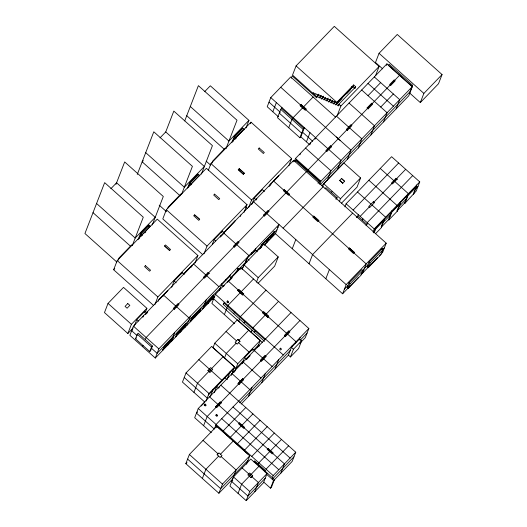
<?xml version="1.0" encoding="UTF-8"?>
<svg xmlns="http://www.w3.org/2000/svg" width="527" height="527" viewBox="0 0 527 527"><rect width="100%" height="100%" fill="white"/><g stroke="black" fill="none" stroke-linecap="round" stroke-linejoin="round"><path stroke-width="0.79" d="M246.774 262.709L246.425 258.52M115.999 184.305L124.682 161.927L163.304 196.479L152.25 224.976M137.244 174.477L153.798 131.796L192.421 166.354L181.663 194.081M160.017 137.85L165.735 131.934L173.818 111.085L212.44 145.643L201.386 174.134M153.7 305.574L113.648 269.745L117.211 260.575L157.25 219.146L197.902 255.523L194.937 263.164M118.134 260.279L119.023 257.986L131.77 244.798M145.412 312.116L146.895 308.295L123.516 287.38L108.028 303.407L104.471 312.577L127.85 333.492L133.239 327.913M132.231 245.687L143.285 217.196L104.662 182.638L84.933 233.507L116.81 262.031M138.094 239.693L140.544 233.382L148.733 224.91L150.261 226.274L142.066 234.746L141.526 236.149M184.727 120.9L198.389 85.664L237.012 120.222L225.958 148.713M139.148 238.744L141.052 233.836L149.24 225.365M148.192 226.314L148.733 224.91M127.791 303.572L129.84 305.35L127.099 308.216L125.064 306.398L127.811 303.526M244.073 212.328L247.038 204.68L206.386 168.311L166.348 209.733L162.79 218.909L202.836 254.739M145.445 265.7L150.544 270.206L149.615 271.188L144.55 266.603L145.459 265.661M167.566 208.672L168.159 207.144L180.906 193.956L180.313 195.491M127.85 333.492L131.407 324.316L146.895 308.295M379.216 255.898L382.655 252.347L386.212 243.171L293.664 160.366L133.436 326.141L129.879 335.31L155.287 358.044L214.733 296.543M164.556 245.931L169.635 250.477L164.556 245.931L165.478 244.95L170.544 249.534L169.635 250.477M187.507 188.152L189.687 182.54L197.875 174.068L199.904 175.886M134.326 325.956L136.77 319.639L144.965 311.167L146.993 312.985L145.459 314.573M188.561 187.204L190.194 182.994L198.383 174.523M190.662 185.306L191.209 183.903L199.397 175.432M144.418 312.57L144.965 311.167M142.896 317.221L143.463 315.765M135.505 338.808L137.284 334.223L138.193 333.281L152.428 346.022L150.65 350.607L149.74 351.549L135.505 338.808L136.414 337.866M146.993 312.985L147.56 311.529M154.898 304.593L157.863 296.945L197.902 255.523M208.27 170.478L210.938 163.601L250.977 122.172L291.629 158.548L288.961 165.425M158.219 301.286L158.851 299.665L167.869 290.337L167.738 290.66M211.861 163.304L212.75 161.012L225.497 147.823M142.586 346.68L143.061 345.455M145.307 339.651L146.144 337.504L306.365 171.736M162.889 296.582L163.482 295.054L188.89 317.788M194.582 214.858L199.68 219.364L194.582 214.858L193.686 215.76L198.751 220.352L199.68 219.364M171.683 287.301L174.127 280.99L182.322 272.518L184.351 274.336M149.74 351.549L151.519 346.964L152.428 346.022M231.827 142.718L234.271 136.407L242.466 127.936L244.495 129.754M232.875 141.77L234.778 136.862L242.973 128.39M181.775 273.915L182.322 272.518M235.253 139.174L235.8 137.771L243.988 129.299M214.601 194.147L219.7 198.653L218.771 199.634L213.705 195.049L214.621 194.107M155.287 358.044L158.844 348.874L279.027 224.535L275.469 233.705L264.429 245.121M174.404 309.27L178.956 304.56L177.955 303.611L173.403 308.321L174.417 309.23M190.912 267.525L191.373 266.326L184.43 273.513M191.716 266.636L192.342 265.009L183.897 273.75M245.977 128.002L248.942 120.354L210.326 85.802L204.601 91.718M250.384 123.707L250.977 122.172M164.602 345.976L164.378 346.562L173.791 336.463L164.398 345.791M163.989 348.116L163.39 349.664L162.962 349.276M168.265 343.696L167.665 345.238L167.237 344.849M168.054 344.836L168.653 343.294M204.035 253.75L206.999 246.109L247.038 204.68M171.097 341.687L174.654 332.511M172.428 339.388L171.828 340.929L171.4 340.541L171.789 340.146L172.217 340.528L172.863 338.861L163.673 348.373L163.027 350.04L162.593 349.651M238.263 169.668L243.342 174.22L238.263 169.668L239.186 168.686L244.271 173.231L239.186 168.686M176.848 334.013L176.617 334.599L186.038 324.5L176.644 333.828M177.072 333.42L186.492 323.328L176.874 333.242M176.69 334.981L176.09 336.522L175.656 336.134M212.269 244.475L214.173 239.561L222.361 231.089L224.39 232.908L220.806 236.616M335.521 117.06L290.7 76.955L270.773 97.574L267.215 106.75L278.421 116.777M180.965 330.554L180.366 332.096L179.938 331.714M181.354 330.152L180.754 331.7L180.32 331.312M185.129 326.246L184.529 327.787L184.101 327.405M184.918 327.392L185.563 325.719L176.374 335.231L175.728 336.898L175.293 336.509M221.814 232.493L222.361 231.089M220.299 237.143L220.866 235.688M186.907 325.33L190.471 316.154M207.981 272.571L209.015 273.434L207.981 272.571L203.435 277.274L204.45 278.184L209.015 273.434M224.39 232.908L224.957 231.452M191.479 318.868L191.255 319.461L200.668 309.362L191.275 318.69M191.709 318.282L201.13 308.183L191.505 318.097M190.721 321.384L191.321 319.836M225.648 231.524L226.281 229.897L235.299 220.569L235.167 220.899M272.815 111.764L276.379 102.587M259.192 148.015L264.29 152.52L263.362 153.502L258.283 148.957L259.205 147.975M195.603 315.416L195.003 316.958L194.568 316.569M195.385 316.556L195.985 315.014M199.766 311.108L199.166 312.649L198.732 312.261M199.549 312.248L200.201 310.581L191.005 320.093L190.359 321.76L189.931 321.371M291.312 78.194L292.195 75.908L316.694 97.824L317.34 96.158L319.019 94.412M375.567 75.624L379.124 66.455L334.309 26.35L296.082 65.901L292.525 75.071L317.017 96.988M202.717 308.974L206.281 299.797M204.18 305.732L203.949 306.319L213.369 296.22L204.18 305.732L205.596 303.875M204.41 305.14L213.83 295.048L204.206 304.962M204.021 306.701L203.422 308.242L202.994 307.854L202.625 308.236L203.06 308.618L203.705 306.951L212.895 297.445L212.249 299.112M281.978 107.6L280.746 109.379L277.512 117.719L299.922 137.764L300.831 136.822L304.389 127.653M240.292 216.505L240.885 214.97M208.297 302.274L207.704 303.815L207.269 303.433M208.086 303.42L208.685 301.872M212.46 297.966L211.867 299.507L211.432 299.125M248.625 207.618L251.59 199.977L291.629 158.548M299.863 343.294L305.291 337.675L308.855 328.499L241.004 267.795L215.431 294.25L211.874 303.42L234.502 323.67M234.495 247.097L239.041 242.394L238.046 241.438L233.494 246.149L234.508 247.058M231.399 375.343L234.66 366.93L211.676 346.371L186.018 372.918L182.454 382.095L204.832 402.114M251.761 204.45L254.212 198.139L262.4 189.667L264.429 191.485M219.318 290.581L222.091 283.44M256.807 198.495L256.241 199.957L254.212 198.139M225.615 280.66L226.182 279.205M223.553 286.721L224.12 285.259M223.046 286.26L221.524 284.896L229.713 276.425L230.279 274.969M227.651 282.479L228.217 281.023L296.069 341.727L295.502 343.189M288.717 127.738L291.951 119.398L293.183 117.626L313.11 97.008M229.186 280.891L231.748 278.243L232.308 276.787M300.133 105.558L305.232 110.064L306.141 109.122L301.062 104.57L300.133 105.558L305.232 110.064M264.534 341.358L223.198 304.375L223.797 302.834L265.127 339.816M269.145 186.518L269.778 184.898L278.796 175.57L278.664 175.893M238.29 268.79L236.01 271.991M301.042 104.616L306.141 109.122M269.877 185.827L271.412 183.515M238.395 268.875L237.743 270.206M227.684 300.91L226.775 301.852L227.796 302.762L228.705 301.819L227.684 300.91L227.368 301.727L228.389 302.636M240.411 269.323L241.004 267.795M193.949 392.371L197.506 383.201L223.165 356.654M224.377 314.612L227.018 307.794M227.618 306.253L227.934 305.436L253.507 278.981M242.104 269.396L243.882 264.811L263.902 244.1L278.236 256.919L274.679 266.095L257.993 283.355M263.52 215.108L268.085 210.359L269.086 211.307L264.541 216.017L263.52 215.108L264.554 215.971M244.6 264.87L247.657 256.985M257.65 347.26L260.318 340.383L237.341 319.823L214.772 343.169L212.994 347.754L235.971 368.32L243.388 360.646M312.952 93.351L313.275 92.515L315.304 94.333L315.627 93.503L317.662 95.321L318.782 94.162M251.188 254.205L251.754 252.749M243.718 294.013L242.789 294.995L237.71 290.449L238.632 289.468L243.718 294.013L238.632 289.468M207.941 370.468L210.688 367.602L212.704 369.467L209.97 372.286L207.941 370.468L209.99 372.246M249.126 260.259L247.091 258.441L255.285 249.969L255.852 248.513M299.922 137.764L303.157 129.425L304.066 128.483L281.655 108.437M317.662 95.321L317.985 94.485L320.021 96.303L320.344 95.473L322.372 97.291L323.499 96.131M258.724 249.502L260.852 247.427M293.071 161.894L293.664 160.366M261.385 244.759L260.292 248.276L261.583 244.936L274.323 231.755L261.583 244.936M291.016 312.544L198.244 408.524L194.687 417.7L211.334 432.595M260.753 247.367L261.735 244.831L262.143 245.2L261.161 247.73M294.593 160.775L295.482 158.482L386.937 63.866L412.345 86.599L408.787 95.769L321.799 185.767M242.789 294.995L237.723 290.403M321.378 95.4L319.369 97.976L317.34 96.158M284.244 189.746L289.343 194.252L284.244 189.746L283.348 190.649L288.414 195.234L289.343 194.252M295.021 161.796L296.497 159.391M299.916 154.813L300.509 153.285M319.691 97.139L321.727 98.957L323.176 96.961M322.372 97.291L322.695 96.454L324.731 98.272L325.054 97.442L327.089 99.26L328.209 98.101M274.317 232.209L268.217 238.52L266.991 241.689L273.085 235.378L274.112 232.032L272.881 235.2L270.114 238.066M264.238 244.923L267.011 242.058L268.236 238.889L267.835 238.527M306.431 141.835L309.988 132.666M206.031 401.126L208.995 393.485L234.66 366.93M205.043 404.084L204.133 405.026L205.148 405.935L206.057 404.999L205.043 404.084L204.726 404.901L205.741 405.81M325.528 97.95L324.085 99.946L322.05 98.121M238.659 321.213L239.522 318.987M240.121 317.438L240.437 316.622L266.01 290.166M224.482 358.037L226.261 353.452L236.182 343.189M274.119 231.577L273.335 233.599L276.965 229.851M210.418 396.245L213.158 389.176M274.323 231.755L273.289 234.423L274.112 233.705L272.452 235.424M327.886 98.931L326.437 100.927L324.408 99.109M327.089 99.26L327.412 98.424L329.441 100.242L330.567 99.083M221.09 456.534L236.103 469.959L232.545 479.135L218.896 493.252L185.827 463.668L189.384 454.498L216.683 426.251L249.752 455.835L246.491 464.247M256.438 282.222L258.217 277.63L278.236 256.919M309.975 144.405L310.568 142.876M214.311 392.641L216.755 386.324L218.791 388.149L219.357 386.686M326.76 100.09L328.795 101.915L330.804 99.333M329.441 100.242L329.764 99.412L331.799 101.23L332.122 100.393L334.158 102.212L334.48 101.382L336.509 103.2L353.347 85.776L353.67 84.946L355.705 86.764L355.277 87.871M203.606 425.678L207.164 416.508L299.935 320.521M315.001 139.207L315.594 137.679M221.261 381.667L221.827 380.204L198.844 359.645M237.894 339.454L239.91 341.312L237.894 339.454L235.147 342.319L237.183 344.138L239.93 341.272M329.118 101.079L331.154 102.897L332.596 100.901M220.214 402.022L215.648 406.772L220.214 402.022L221.215 402.971L220.2 402.061M331.476 102.06L333.505 103.885L335.515 101.303M307.623 171.308L308.19 169.852L399.637 75.229M227.071 379.433L230.088 371.66M215.662 406.732L216.683 407.641M333.828 103.048L335.864 104.866L336.186 104.03L353.024 86.612L355.06 88.431M336.509 103.2L336.832 102.363L353.67 84.946M216.538 414.36L215.629 415.302L216.643 416.211L217.552 415.269L216.538 414.36L216.222 415.177L217.236 416.086M234.489 372.141L237.749 363.729L260.318 340.383M336.186 104.03L338.222 105.848L338.868 104.181L355.705 86.764M251.162 332.399L252.025 330.172M252.624 328.631L252.94 327.814L278.513 301.358M216.09 427.779L216.683 426.251M337.339 115.176L340.897 105.999L379.124 66.455M242.203 363.702L244.6 357.517L252.795 349.045L254.824 350.863M262.716 312.821L267.815 317.326L268.724 316.384L263.645 311.839L262.716 312.821L267.815 317.326M263.645 311.839L268.724 316.384M248.467 353.518L249.034 352.056L238.56 342.682M244.6 357.517L246.636 359.335L247.203 357.879M353.024 86.612L352.701 87.442L351.687 86.533M242.657 378.801L238.092 383.551L242.657 378.801L243.658 379.756L242.637 378.847M330.429 145.86L331.43 146.809L330.429 145.86L325.864 150.61L326.878 151.519L331.443 146.769M202.361 478.463L205.919 469.287L218.659 456.105M238.105 383.511L239.12 384.42M252.308 350.297L252.795 349.045M292.254 248.724L295.812 239.548M318.822 183.021L319.876 180.306M319.705 184.272L320.89 181.216L412.345 86.599M322.511 186.782L323.697 183.725L343.802 162.915L360.593 177.942L357.036 187.118L341.397 203.297M327.386 179.99L330.943 170.814L305.535 148.08M313.749 216.09L318.815 220.681L313.749 216.09L312.821 217.071L317.9 221.617L318.828 220.635M347.352 130.334L351.904 125.624L350.903 124.675L346.351 129.385L347.372 130.294M409.591 92.976L420.309 102.574L438.51 83.74L442.067 74.57L397.253 34.466L379.051 53.299L375.494 62.469L382.642 68.866M230.029 438.089L230.358 437.252L252.92 413.906M260.424 360.422L264.976 355.712L265.99 356.621L264.956 355.758L260.424 360.422L261.425 361.37L265.99 356.621M248.421 396.515L251.978 387.345M337.445 169.582L341.002 160.412L270.773 97.574M239.535 422.878L244.633 427.384L243.711 428.365L238.626 423.82L239.554 422.838M331.523 192.698L332.089 191.235M367.121 107.923L368.136 108.832L367.121 107.923L371.687 103.173L372.688 104.122L368.136 108.832M347.405 159.273L350.969 150.103L280.739 87.265M339.691 180.451L342.741 183.179L339.691 180.451L341.529 178.528L344.566 181.295L341.529 178.528M218.896 493.252L222.453 484.082L249.752 455.835M261.754 382.721L265.312 373.551M309.039 263.744L312.597 254.567L352.642 213.139M386.344 65.394L386.937 63.866M336.569 199.101L337.109 197.697L325.93 187.691L325.021 188.633M284.349 335.692L288.915 330.943L289.916 331.891L285.364 336.601L284.349 335.692L288.915 330.943M358.281 148.021L361.838 138.851L336.43 116.118M285.364 336.601L284.369 335.646M339.296 201.808L340.482 198.751L360.593 177.942M275.081 368.933L278.638 359.757M233.487 476.928L229.93 486.098L246.195 500.65L263.48 482.765L267.037 473.589L250.78 459.037L233.487 476.928L249.752 491.474L246.195 500.65M244.304 450.862L244.627 450.025L267.196 426.679M370.909 134.958L374.466 125.788L349.058 103.055M390.652 85.539L395.197 80.829L394.203 79.88L389.651 84.584L390.665 85.493M344.921 206.841L346.107 203.784L391.607 156.71L419.749 181.881L416.192 191.057L405.039 203.178L404.736 202.908L408.293 193.732M241.168 404.018L288.414 355.139L291.971 345.962M288.414 355.139L290.449 356.957L293.44 349.243L301.628 340.771L299.593 338.953L300.159 337.491M238.059 493.377L241.616 484.201L258.909 466.316M383.531 121.895L387.095 112.725L361.687 89.992M301.628 340.771L298.638 348.485L290.449 356.957M325.824 278.757L329.382 269.587M250.865 477.607L252.696 475.683L249.646 472.95L247.828 474.834L250.865 477.607L252.683 475.723M396.159 108.832L399.716 99.662L374.308 76.929M258.335 464.261L258.902 462.798L281.471 439.452M357.266 217.46L358.334 214.72M268.085 448.424L273.184 452.924L272.255 453.912L267.196 449.32L268.105 448.378M254.837 491.704L258.395 482.534L242.13 467.983M349.309 247.96L354.401 252.466L349.309 247.96L348.413 248.863L353.479 253.447L354.401 252.466M409.861 92.278L412.582 85.262L389.209 64.347L388.294 65.289L411.673 86.204L412.582 85.262M362.339 220.266L362.905 218.81M373.32 201.795L374.322 202.743L369.77 207.454L368.768 206.498L373.32 201.795L374.335 202.704M366.417 225.648L367.477 222.901M275.469 233.705L342.603 293.776L346.167 284.6L386.212 243.171M272.261 477.93L273.177 475.571L295.746 452.219L220.813 385.178M347.214 287.511L348.993 282.92L361.739 269.732L362.76 270.641L360.982 275.232L348.235 288.421L347.214 287.511L348.327 286.359M263.836 482.198L270.542 488.2L273.533 480.486L274.442 479.544L254.119 461.362M348.235 288.421L350.014 283.829L362.76 270.641M420.309 102.574L423.873 93.398L442.067 74.57M274.442 479.544L271.451 487.258L270.542 488.2M373.063 232.018L374.249 228.955L419.749 181.881M373.755 232.855L375.955 227.19M280.904 473.068L284.461 463.898L209.529 396.851M374.335 232.427L375.692 228.922L384.183 220.141L383.88 219.871L384.446 218.409M396.054 178.297L397.088 179.167L396.054 178.297L391.502 183.007L392.523 183.916L397.088 179.167M362.629 273.058L366.186 263.889L273.638 181.084M381.159 226.88L383.603 220.569M384.183 220.141L381.192 227.855L375.534 233.718M367.24 266.787L369.019 262.202L381.759 249.021L382.78 249.93L381.001 254.515L368.261 267.696L367.24 266.787L368.353 265.641M295.746 452.219L292.189 461.395L273.506 480.723M368.261 267.696L370.04 263.111L382.78 249.93M381.436 227.018L388.551 219.647L392.114 210.477M388.551 219.647L388.86 219.924L391.851 212.21L400.336 203.429L400.033 203.152M388.86 219.924L397.345 211.143L397.042 210.866L398.399 207.361M399.216 205.26L400.599 201.696M397.345 211.143L400.336 203.429M405.039 203.178L408.03 195.464L416.521 186.683L416.211 186.413L375.389 228.652L375.692 228.922M411.969 190.8L412.536 189.345M413.814 192.599L414.703 190.306M416.778 184.951L414.999 189.542L417.97 186.472M413.53 194.397L416.521 186.683M110.874 188.692L116.592 182.777L155.215 217.328L135.195 238.039L96.573 203.488M143.298 160.636L142.158 161.822L180.162 195.827M248.942 120.354L228.922 141.071L190.306 106.513M144.76 232.941L145.854 231.814M113.648 269.745L114.781 268.579M243.342 174.22L244.271 173.231M321.727 98.957L323.413 97.218M328.795 101.915L329.915 100.749M331.154 102.897L332.833 101.158M333.505 103.885L334.632 102.719M335.864 104.866L342.036 98.477M346.529 93.832L350.455 89.768M338.222 105.848L339.342 104.689M159.417 299.389L166.901 291.648M226.847 229.627L234.331 221.887M274.086 180.754L277.828 176.881M132.738 329.606L131.658 330.725L137.244 335.725M368.037 95.677L380.659 82.614M336.246 136.934L340.277 140.538M380.738 107.04L393.366 93.977M317.946 183.179L319.309 181.769L295.93 160.854M278.052 227.038L277.815 227.651M220.365 287.88L157.125 353.307L151.539 348.314M320.232 184.648L410.566 91.184M230.457 277.96L245.595 262.301M256.623 250.892L260.595 246.781M262.143 245.2L268.236 238.889M266.787 241.504L268.447 239.785M266.385 241.972L267.492 240.826M270.265 237.96L272.828 234.91M241.603 268.744L243.639 266.636M283.104 228.184L323.15 186.749M223.198 304.375L224.719 302.801M342.741 183.179L344.579 181.255M335.745 199.107L337.109 197.697M233.533 313.624L235.055 312.05M243.863 322.867L245.384 321.292M353.143 210.075L398.643 163.001M356.404 217.592L357.767 216.175L366.911 224.364L366.001 225.299M238.909 340.363L248.83 330.1M360.178 216.366L369.282 206.953M373.827 202.249L405.678 169.292M254.198 332.115L255.72 330.541M367.214 222.664L412.713 175.59M208.428 394.94L234.093 368.393M253.724 349.954L258.54 344.968M201.156 406.001L204.193 402.859M246.636 359.335L250.22 355.626M197.579 411.962L196.466 413.115L214.305 429.07L216.083 424.485L308.855 328.499M382.668 222.993L390.336 215.062M398.537 207.012L406.231 199.048M397.042 210.866L404.736 202.908M216.663 407.681L221.228 402.931M239.106 384.46L243.672 379.71M344.388 289.191L348.024 285.423M362.332 270.621L368.05 264.706M382.352 249.91L384.433 247.756M342.603 293.776L358.623 277.202M360.909 274.837L377.503 257.67M299.593 338.953L291.405 347.425L293.44 349.243M239.647 402.845L290.193 350.554M300.015 340.396L307.07 333.09M185.827 463.668L186.966 462.495M223.217 430.869L245.786 407.523M220.477 454.228L233.217 441.046M237.493 443.642L260.061 420.289M251.768 456.415L274.336 433.062M247.973 460.427L220.675 488.667L187.605 459.083M232.789 480.393L231.709 481.513L247.973 496.065L265.259 478.173M253.665 461.83L254.574 460.888L265.753 470.894L264.844 471.83M266.043 469.182L288.612 445.835M249.752 491.474L267.037 473.589M272.525 478.99L293.967 456.81M251.339 254.007L255.74 250.654M380.988 249.218L382.352 249.133L380.454 249.429M379.051 53.299L423.873 93.398M367.998 83.457L393.406 106.19M296.082 65.901L336.832 102.363M338.868 104.181L340.897 105.999M380.237 168.475L408.372 193.653M368.86 180.247L396.996 205.418M280.746 109.379L303.157 129.425M268.994 102.159L280.199 112.185L279.29 113.127L301.701 133.179L302.61 132.237L312.695 141.262M300.831 136.822L309.797 144.846M357.484 192.012L371.048 204.147M372.062 205.056L385.626 217.19M295.482 158.482L320.89 181.216M323.697 183.725L340.482 198.751M346.107 203.784L374.249 228.955M296.214 160.122L319.593 181.038M234.271 136.407L236.307 138.226M369.019 262.202L370.04 263.111M186.742 115.69L224.14 149.148M348.993 282.92L350.014 283.829M210.938 163.601L251.59 199.977M253.619 201.801L346.167 284.6M206.248 161.216L210.536 165.056M165.735 131.934L204.357 166.486L184.338 187.204L145.715 152.646M245.608 206.973L247.427 208.606M266.603 241.695L267.011 242.058M189.687 182.54L191.716 184.358M255.285 249.969L257.314 251.787M223.573 232.881L248.981 255.615M243.882 264.811L258.217 277.63M214.173 239.561L215.695 240.925M166.348 209.733L206.999 246.109M159.207 205.155L166.558 211.742M229.713 276.425L231.748 278.243M193.528 263.968L218.936 286.701M215.431 294.25L283.282 354.954M140.544 233.382L142.58 235.2M213.652 298.835L262.479 342.524M258.316 344.974L259.508 346.041M254.291 350.547L272.123 366.502M174.127 280.99L176.163 282.808M226.057 331.496L236.531 340.864M93.015 212.664L130.413 246.116M243.131 362.089L260.964 378.043M214.772 343.169L237.749 363.729M117.211 260.575L157.863 296.945M232.381 371.278L233.586 372.365M231.972 373.63L249.805 389.591M224.95 377.852L226.979 379.671M136.77 319.639L138.298 321.002M233.006 406.969L290.107 458.055M186.018 372.918L208.995 393.485M108.028 303.407L131.407 324.316M133.436 326.141L158.844 348.874M137.284 334.223L151.519 346.964M184.239 377.51L207.216 398.069M221.722 418.649L278.823 469.735M204.707 404.42L205.919 405.5M198.244 408.524L273.177 475.571M215.76 425.315L247.855 454.037M266.214 473.938L273.533 480.486M203.033 440.374L218.046 453.8M189.384 454.498L222.453 484.082M382.352 249.133L382.213 248.566L382.253 249.021M246.05 260.397L245.845 262.426L246.926 261.24L246.05 260.397M164.147 347.148L163.917 347.741L173.337 337.642L164.147 347.148M238.026 268.454L237.677 269.356L238.026 268.454M217.131 454.742L220.167 457.515L222.005 455.591L218.955 452.864L217.117 454.788M280.509 348.176L279.6 349.118L280.614 350.027L281.523 349.085L280.509 348.176"/></g></svg>
